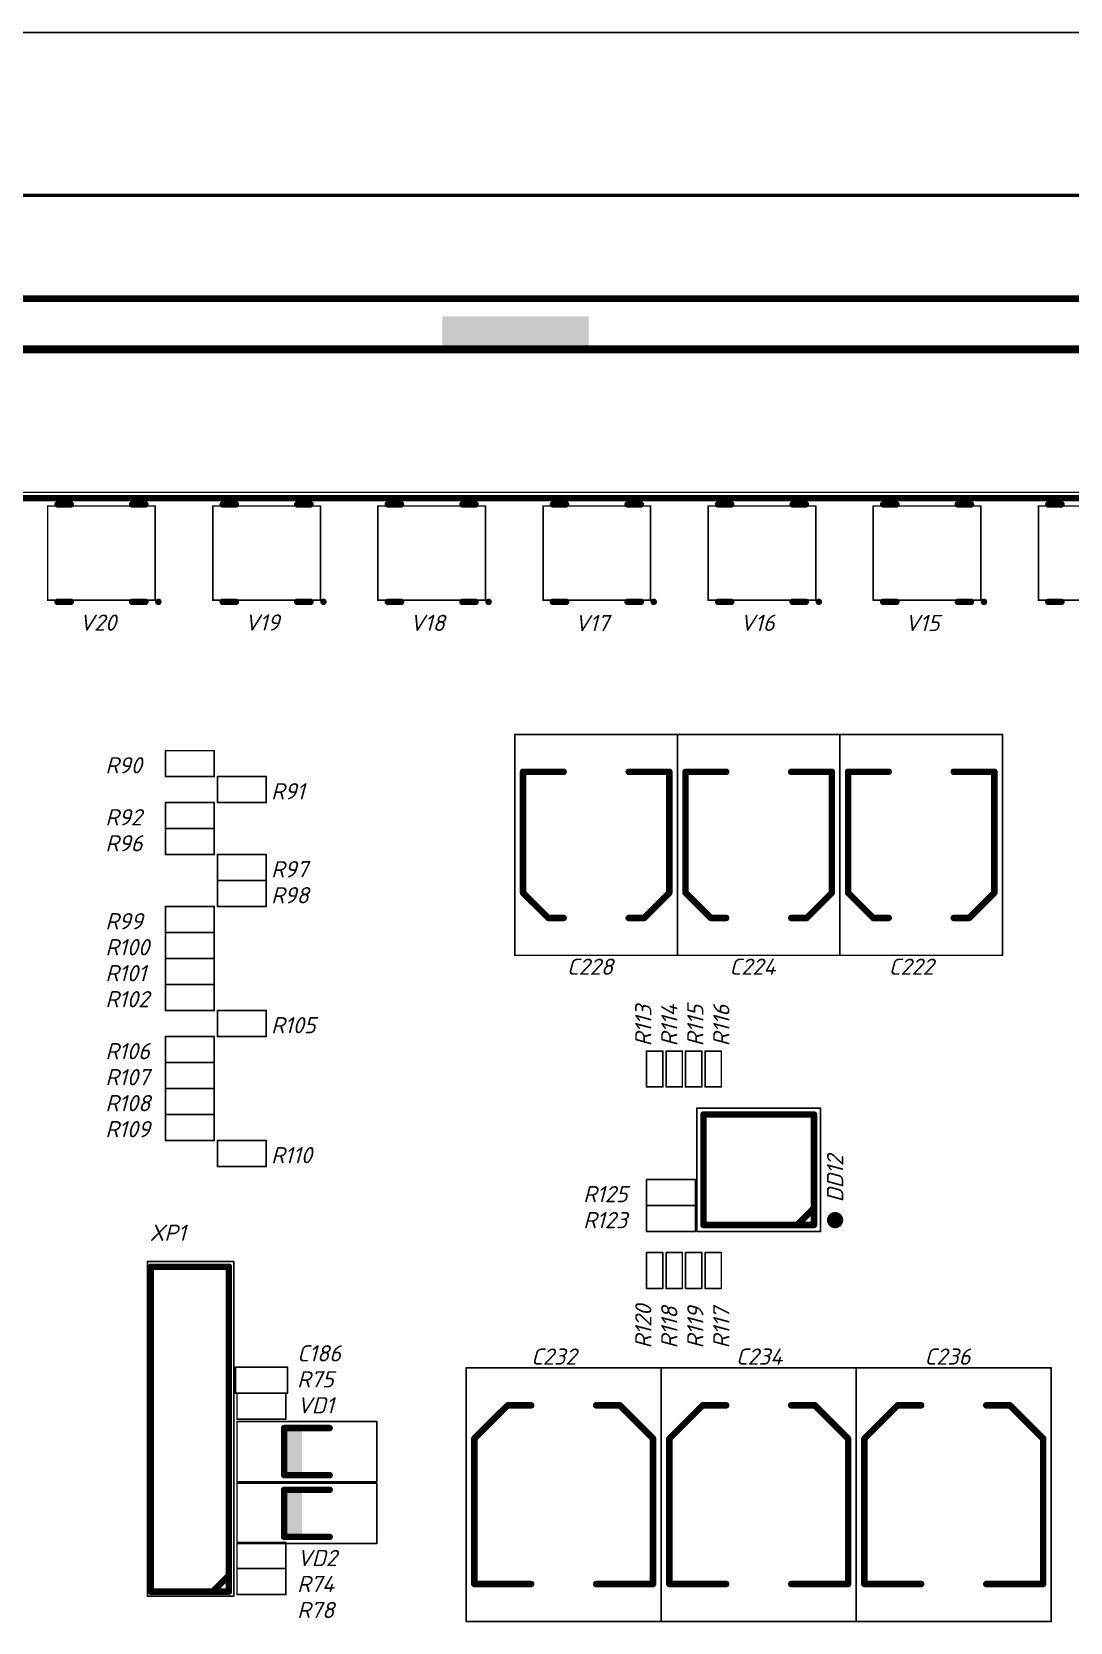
# Model space of a CAD drawing. Header units: millimetres. Extents: x 0 to 594, y 0 to 420.
# Drawn here: x 90.14 to 122.08, y 286.08 to 335.02 of the extents above; entities that cross this region are included whole.
import ezdxf

# ---------------------------------------------------------------- set-up
doc = ezdxf.new("R2010")
doc.units = ezdxf.units.MM
doc.header["$LTSCALE"] = 0.5
for name, color, linetype in [('KeepOutLayer', 6, 'Continuous'), ('Mechanical15', 82, 'Continuous'), ('TopOverlay', 2, 'Continuous')]:
    doc.layers.add(name, color=color, linetype=linetype)
doc.styles.get("Standard").update_dxf_attribs({"font": 'isocpeui.ttf', "height": 2.5})

msp = doc.modelspace()

# ---------------------------------------------------------------- linework, layer by layer
at = {"layer": 'KeepOutLayer', "linetype": 'Continuous', "lineweight": 50}
msp.add_line((75, 330), (195, 330), dxfattribs=at)
at = {"layer": 'Mechanical15', "linetype": 'Continuous', "lineweight": 25, "const_width": 0.05}
for points in [[(75.5, 335), (134.6, 335)], [(75.4, 325.15), (134.6, 325.15)], [(75.4, 320.85), (134.6, 320.85)], [(90.625, 317.53), (90.625, 320.43)], [(90.625, 320.43), (93.935, 320.43)], [(93.935, 317.53), (93.935, 320.43)], [(95.705, 317.53), (95.705, 320.43)], [(95.705, 320.43), (99.015, 320.43)], [(99.015, 317.53), (99.015, 320.43)], [(100.785, 317.53), (100.785, 320.43)], [(100.785, 320.43), (104.095, 320.43)], [(104.095, 317.53), (104.095, 320.43)], [(105.865, 317.53), (105.865, 320.43)], [(105.865, 320.43), (109.175, 320.43)], [(109.175, 317.53), (109.175, 320.43)], [(110.945, 317.53), (110.945, 320.43)], [(110.945, 320.43), (114.255, 320.43)], [(114.255, 317.53), (114.255, 320.43)], [(116.025, 317.53), (116.025, 320.43)], [(116.025, 320.43), (119.335, 320.43)], [(119.335, 317.53), (119.335, 320.43)], [(121.105, 317.53), (121.105, 320.43)], [(121.105, 320.43), (124.415, 320.43)], [(90.625, 317.53), (93.935, 317.53)], [(95.705, 317.53), (99.015, 317.53)], [(100.785, 317.53), (104.095, 317.53)], [(105.865, 317.53), (109.175, 317.53)], [(110.945, 317.53), (114.255, 317.53)], [(116.025, 317.53), (119.335, 317.53)], [(121.105, 317.53), (124.415, 317.53)], [(105, 313.4), (110, 313.4)], [(105, 306.6), (105, 313.4)], [(110, 306.6), (110, 313.4)], [(110, 313.4), (115, 313.4)], [(110, 306.6), (110, 313.4)], [(115, 306.6), (115, 313.4)], [(115, 313.4), (120, 313.4)], [(115, 306.6), (115, 313.4)], [(120, 306.6), (120, 313.4)], [(94.25, 312.1), (94.25, 312.9)], [(94.25, 312.9), (95.75, 312.9)], [(95.75, 312.1), (95.75, 312.9)], [(94.25, 312.1), (95.75, 312.1)], [(95.85, 311.3), (95.85, 312.1)], [(95.85, 312.1), (97.35, 312.1)], [(97.35, 311.3), (97.35, 312.1)], [(94.25, 310.5), (94.25, 311.3)], [(94.25, 311.3), (95.75, 311.3)], [(95.75, 310.5), (95.75, 311.3)], [(95.85, 311.3), (97.35, 311.3)], [(94.25, 309.7), (94.25, 310.5)], [(94.25, 310.5), (95.75, 310.5)], [(94.25, 310.5), (95.75, 310.5)], [(95.75, 309.7), (95.75, 310.5)], [(94.25, 309.7), (95.75, 309.7)], [(95.85, 308.9), (95.85, 309.7)], [(95.85, 309.7), (97.35, 309.7)], [(97.35, 308.9), (97.35, 309.7)], [(95.85, 308.1), (95.85, 308.9)], [(95.85, 308.9), (97.35, 308.9)], [(95.85, 308.9), (97.35, 308.9)], [(97.35, 308.1), (97.35, 308.9)], [(94.25, 307.3), (94.25, 308.1)], [(94.25, 308.1), (95.75, 308.1)], [(95.75, 307.3), (95.75, 308.1)], [(95.85, 308.1), (97.35, 308.1)], [(94.25, 306.5), (94.25, 307.3)], [(94.25, 307.3), (95.75, 307.3)], [(94.25, 307.3), (95.75, 307.3)], [(95.75, 306.5), (95.75, 307.3)], [(94.25, 305.7), (94.25, 306.5)], [(94.25, 306.5), (95.75, 306.5)], [(94.25, 306.5), (95.75, 306.5)], [(95.75, 305.7), (95.75, 306.5)], [(105, 306.6), (110, 306.6)], [(110, 306.6), (115, 306.6)], [(115, 306.6), (120, 306.6)], [(94.25, 304.9), (94.25, 305.7)], [(94.25, 305.7), (95.75, 305.7)], [(94.25, 305.7), (95.75, 305.7)], [(95.75, 304.9), (95.75, 305.7)], [(94.25, 304.9), (95.75, 304.9)], [(95.85, 304.1), (95.85, 304.9)], [(95.85, 304.9), (97.35, 304.9)], [(97.35, 304.1), (97.35, 304.9)], [(94.25, 303.3), (94.25, 304.1)], [(94.25, 304.1), (95.75, 304.1)], [(95.75, 303.3), (95.75, 304.1)], [(95.85, 304.1), (97.35, 304.1)], [(109.05, 303.65), (109.55, 303.65)], [(109.05, 302.55), (109.05, 303.65)], [(109.55, 302.55), (109.55, 303.65)], [(109.65, 303.65), (110.15, 303.65)], [(109.65, 302.55), (109.65, 303.65)], [(110.15, 302.55), (110.15, 303.65)], [(110.25, 303.65), (110.75, 303.65)], [(110.25, 302.55), (110.25, 303.65)], [(110.75, 302.55), (110.75, 303.65)], [(110.85, 303.65), (111.35, 303.65)], [(110.85, 302.55), (110.85, 303.65)], [(111.35, 302.55), (111.35, 303.65)], [(94.25, 302.5), (94.25, 303.3)], [(94.25, 303.3), (95.75, 303.3)], [(94.25, 303.3), (95.75, 303.3)], [(95.75, 302.5), (95.75, 303.3)], [(94.25, 301.7), (94.25, 302.5)], [(94.25, 302.5), (95.75, 302.5)], [(94.25, 302.5), (95.75, 302.5)], [(95.75, 301.7), (95.75, 302.5)], [(109.05, 302.55), (109.55, 302.55)], [(109.65, 302.55), (110.15, 302.55)], [(110.25, 302.55), (110.75, 302.55)], [(110.85, 302.55), (111.35, 302.55)], [(94.25, 300.9), (94.25, 301.7)], [(94.25, 301.7), (95.75, 301.7)], [(94.25, 301.7), (95.75, 301.7)], [(95.75, 300.9), (95.75, 301.7)], [(110.6, 301.9), (114.4, 301.9)], [(110.6, 298.1), (110.6, 301.9)], [(114.4, 298.1), (114.4, 301.9)], [(94.25, 300.9), (95.75, 300.9)], [(95.85, 300.1), (95.85, 300.9)], [(95.85, 300.9), (97.35, 300.9)], [(97.35, 300.1), (97.35, 300.9)], [(95.85, 300.1), (97.35, 300.1)], [(109.05, 298.9), (109.05, 299.7)], [(109.05, 299.7), (110.55, 299.7)], [(110.55, 298.9), (110.55, 299.7)], [(109.05, 298.9), (110.55, 298.9)], [(109.05, 298.1), (109.05, 298.9)], [(109.05, 298.9), (110.55, 298.9)], [(110.55, 298.1), (110.55, 298.9)], [(109.05, 298.1), (110.55, 298.1)], [(110.6, 298.1), (114.4, 298.1)], [(93.7, 297.175), (96.35, 297.175)], [(93.7, 286.875), (93.7, 297.175)], [(96.35, 286.875), (96.35, 297.175)], [(109.05, 297.45), (109.55, 297.45)], [(109.05, 296.35), (109.05, 297.45)], [(109.55, 296.35), (109.55, 297.45)], [(109.65, 297.45), (110.15, 297.45)], [(109.65, 296.35), (109.65, 297.45)], [(110.15, 296.35), (110.15, 297.45)], [(110.25, 297.45), (110.75, 297.45)], [(110.25, 296.35), (110.25, 297.45)], [(110.75, 296.35), (110.75, 297.45)], [(110.85, 297.45), (111.35, 297.45)], [(110.85, 296.35), (110.85, 297.45)], [(111.35, 296.35), (111.35, 297.45)], [(109.05, 296.35), (109.55, 296.35)], [(109.65, 296.35), (110.15, 296.35)], [(110.25, 296.35), (110.75, 296.35)], [(110.85, 296.35), (111.35, 296.35)], [(96.4, 293.925), (98, 293.925)], [(96.4, 293.125), (96.4, 293.925)], [(98, 293.125), (98, 293.925)], [(103.5, 286.1), (103.5, 293.9)], [(103.5, 293.9), (109.5, 293.9)], [(109.5, 286.1), (109.5, 293.9)], [(109.5, 293.9), (115.5, 293.9)], [(109.5, 286.1), (109.5, 293.9)], [(115.5, 286.1), (115.5, 293.9)], [(115.5, 293.9), (121.5, 293.9)], [(115.5, 286.1), (115.5, 293.9)], [(121.5, 286.1), (121.5, 293.9)], [(96.4, 293.125), (98, 293.125)], [(96.45, 292.325), (96.45, 293.125)], [(96.45, 293.125), (97.95, 293.125)], [(97.95, 292.325), (97.95, 293.125)], [(96.45, 292.325), (97.95, 292.325)], [(96.45, 292.25), (100.75, 292.25)], [(96.45, 290.4), (96.45, 292.25)], [(100.75, 290.4), (100.75, 292.25)], [(96.45, 290.4), (100.75, 290.4)], [(96.45, 290.35), (100.75, 290.35)], [(96.45, 288.5), (96.45, 290.35)], [(100.75, 288.5), (100.75, 290.35)], [(96.45, 287.725), (96.45, 288.525)], [(96.45, 288.525), (97.95, 288.525)], [(96.45, 288.5), (100.75, 288.5)], [(97.95, 287.725), (97.95, 288.525)], [(96.45, 286.925), (96.45, 287.725)], [(96.45, 287.725), (97.95, 287.725)], [(96.45, 287.725), (97.95, 287.725)], [(97.95, 286.925), (97.95, 287.725)], [(93.7, 286.875), (96.35, 286.875)], [(96.45, 286.925), (97.95, 286.925)], [(103.5, 286.1), (109.5, 286.1)], [(109.5, 286.1), (115.5, 286.1)], [(115.5, 286.1), (121.5, 286.1)]]:
    msp.add_lwpolyline(points, dxfattribs=at)
at = {"layer": 'Mechanical15', "linetype": 'Continuous', "lineweight": 25, "const_width": 0.025}
for points in [[(90.637, 320.43, 1), (90.612, 320.43, 1)], [(90.637, 320.43, 1), (90.612, 320.43, 1)], [(93.947, 320.43, 1), (93.922, 320.43, 1)], [(93.947, 320.43, 1), (93.922, 320.43, 1)], [(95.717, 320.43, 1), (95.692, 320.43, 1)], [(95.717, 320.43, 1), (95.692, 320.43, 1)], [(99.027, 320.43, 1), (99.002, 320.43, 1)], [(99.027, 320.43, 1), (99.002, 320.43, 1)], [(100.797, 320.43, 1), (100.772, 320.43, 1)], [(100.797, 320.43, 1), (100.772, 320.43, 1)], [(104.107, 320.43, 1), (104.082, 320.43, 1)], [(104.107, 320.43, 1), (104.082, 320.43, 1)], [(105.877, 320.43, 1), (105.852, 320.43, 1)], [(105.877, 320.43, 1), (105.852, 320.43, 1)], [(109.187, 320.43, 1), (109.162, 320.43, 1)], [(109.187, 320.43, 1), (109.162, 320.43, 1)], [(110.957, 320.43, 1), (110.932, 320.43, 1)], [(110.957, 320.43, 1), (110.932, 320.43, 1)], [(114.267, 320.43, 1), (114.242, 320.43, 1)], [(114.267, 320.43, 1), (114.242, 320.43, 1)], [(116.037, 320.43, 1), (116.012, 320.43, 1)], [(116.037, 320.43, 1), (116.012, 320.43, 1)], [(119.347, 320.43, 1), (119.322, 320.43, 1)], [(119.347, 320.43, 1), (119.322, 320.43, 1)], [(121.117, 320.43, 1), (121.092, 320.43, 1)], [(121.117, 320.43, 1), (121.092, 320.43, 1)], [(90.637, 317.53, 1), (90.612, 317.53, 1)], [(90.637, 317.53, 1), (90.612, 317.53, 1)], [(93.947, 317.53, 1), (93.922, 317.53, 1)], [(93.947, 317.53, 1), (93.922, 317.53, 1)], [(95.717, 317.53, 1), (95.692, 317.53, 1)], [(95.717, 317.53, 1), (95.692, 317.53, 1)], [(99.027, 317.53, 1), (99.002, 317.53, 1)], [(99.027, 317.53, 1), (99.002, 317.53, 1)], [(100.797, 317.53, 1), (100.772, 317.53, 1)], [(100.797, 317.53, 1), (100.772, 317.53, 1)], [(104.107, 317.53, 1), (104.082, 317.53, 1)], [(104.107, 317.53, 1), (104.082, 317.53, 1)], [(105.877, 317.53, 1), (105.852, 317.53, 1)], [(105.877, 317.53, 1), (105.852, 317.53, 1)], [(109.187, 317.53, 1), (109.162, 317.53, 1)], [(109.187, 317.53, 1), (109.162, 317.53, 1)], [(110.957, 317.53, 1), (110.932, 317.53, 1)], [(110.957, 317.53, 1), (110.932, 317.53, 1)], [(114.267, 317.53, 1), (114.242, 317.53, 1)], [(114.267, 317.53, 1), (114.242, 317.53, 1)], [(116.037, 317.53, 1), (116.012, 317.53, 1)], [(116.037, 317.53, 1), (116.012, 317.53, 1)], [(119.347, 317.53, 1), (119.322, 317.53, 1)], [(119.347, 317.53, 1), (119.322, 317.53, 1)], [(121.117, 317.53, 1), (121.092, 317.53, 1)], [(121.117, 317.53, 1), (121.092, 317.53, 1)], [(105, 313.388, 1), (105, 313.413, 1)], [(105, 313.388, 1), (105, 313.413, 1)], [(110, 313.388, 1), (110, 313.413, 1)], [(110, 313.388, 1), (110, 313.413, 1)], [(110, 313.388, 1), (110, 313.413, 1)], [(110, 313.388, 1), (110, 313.413, 1)], [(115, 313.388, 1), (115, 313.413, 1)], [(115, 313.388, 1), (115, 313.413, 1)], [(115, 313.388, 1), (115, 313.413, 1)], [(115, 313.388, 1), (115, 313.413, 1)], [(120, 313.388, 1), (120, 313.413, 1)], [(120, 313.388, 1), (120, 313.413, 1)], [(94.238, 312.9, 1), (94.262, 312.9, 1)], [(94.238, 312.9, 1), (94.262, 312.9, 1)], [(95.737, 312.9, 1), (95.762, 312.9, 1)], [(95.737, 312.9, 1), (95.762, 312.9, 1)], [(94.238, 312.1, 1), (94.262, 312.1, 1)], [(94.238, 312.1, 1), (94.262, 312.1, 1)], [(95.737, 312.1, 1), (95.762, 312.1, 1)], [(95.737, 312.1, 1), (95.762, 312.1, 1)], [(95.837, 312.1, 1), (95.862, 312.1, 1)], [(95.837, 312.1, 1), (95.862, 312.1, 1)], [(97.337, 312.1, 1), (97.362, 312.1, 1)], [(97.337, 312.1, 1), (97.362, 312.1, 1)], [(94.238, 311.3, 1), (94.262, 311.3, 1)], [(94.238, 311.3, 1), (94.262, 311.3, 1)], [(95.737, 311.3, 1), (95.762, 311.3, 1)], [(95.737, 311.3, 1), (95.762, 311.3, 1)], [(95.837, 311.3, 1), (95.862, 311.3, 1)], [(95.837, 311.3, 1), (95.862, 311.3, 1)], [(97.337, 311.3, 1), (97.362, 311.3, 1)], [(97.337, 311.3, 1), (97.362, 311.3, 1)], [(94.238, 310.5, 1), (94.262, 310.5, 1)], [(94.238, 310.5, 1), (94.262, 310.5, 1)], [(94.238, 310.5, 1), (94.262, 310.5, 1)], [(94.238, 310.5, 1), (94.262, 310.5, 1)], [(95.737, 310.5, 1), (95.762, 310.5, 1)], [(95.737, 310.5, 1), (95.762, 310.5, 1)], [(95.737, 310.5, 1), (95.762, 310.5, 1)], [(95.737, 310.5, 1), (95.762, 310.5, 1)], [(94.238, 309.7, 1), (94.262, 309.7, 1)], [(94.238, 309.7, 1), (94.262, 309.7, 1)], [(95.737, 309.7, 1), (95.762, 309.7, 1)], [(95.737, 309.7, 1), (95.762, 309.7, 1)], [(95.837, 309.7, 1), (95.862, 309.7, 1)], [(95.837, 309.7, 1), (95.862, 309.7, 1)], [(97.337, 309.7, 1), (97.362, 309.7, 1)], [(97.337, 309.7, 1), (97.362, 309.7, 1)], [(95.837, 308.9, 1), (95.862, 308.9, 1)], [(95.837, 308.9, 1), (95.862, 308.9, 1)], [(95.837, 308.9, 1), (95.862, 308.9, 1)], [(95.837, 308.9, 1), (95.862, 308.9, 1)], [(97.337, 308.9, 1), (97.362, 308.9, 1)], [(97.337, 308.9, 1), (97.362, 308.9, 1)], [(97.337, 308.9, 1), (97.362, 308.9, 1)], [(97.337, 308.9, 1), (97.362, 308.9, 1)], [(94.238, 308.1, 1), (94.262, 308.1, 1)], [(94.238, 308.1, 1), (94.262, 308.1, 1)], [(95.737, 308.1, 1), (95.762, 308.1, 1)], [(95.737, 308.1, 1), (95.762, 308.1, 1)], [(95.837, 308.1, 1), (95.862, 308.1, 1)], [(95.837, 308.1, 1), (95.862, 308.1, 1)], [(97.337, 308.1, 1), (97.362, 308.1, 1)], [(97.337, 308.1, 1), (97.362, 308.1, 1)], [(94.238, 307.3, 1), (94.262, 307.3, 1)], [(94.238, 307.3, 1), (94.262, 307.3, 1)], [(94.238, 307.3, 1), (94.262, 307.3, 1)], [(94.238, 307.3, 1), (94.262, 307.3, 1)], [(95.737, 307.3, 1), (95.762, 307.3, 1)], [(95.737, 307.3, 1), (95.762, 307.3, 1)], [(95.737, 307.3, 1), (95.762, 307.3, 1)], [(95.737, 307.3, 1), (95.762, 307.3, 1)], [(94.238, 306.5, 1), (94.262, 306.5, 1)], [(94.238, 306.5, 1), (94.262, 306.5, 1)], [(94.238, 306.5, 1), (94.262, 306.5, 1)], [(94.238, 306.5, 1), (94.262, 306.5, 1)], [(95.737, 306.5, 1), (95.762, 306.5, 1)], [(95.737, 306.5, 1), (95.762, 306.5, 1)], [(95.737, 306.5, 1), (95.762, 306.5, 1)], [(95.737, 306.5, 1), (95.762, 306.5, 1)], [(105, 306.588, 1), (105, 306.613, 1)], [(105, 306.588, 1), (105, 306.613, 1)], [(110, 306.588, 1), (110, 306.613, 1)], [(110, 306.588, 1), (110, 306.613, 1)], [(110, 306.588, 1), (110, 306.613, 1)], [(110, 306.588, 1), (110, 306.613, 1)], [(115, 306.588, 1), (115, 306.613, 1)], [(115, 306.588, 1), (115, 306.613, 1)], [(115, 306.588, 1), (115, 306.613, 1)], [(115, 306.588, 1), (115, 306.613, 1)], [(120, 306.588, 1), (120, 306.613, 1)], [(120, 306.588, 1), (120, 306.613, 1)], [(94.238, 305.7, 1), (94.262, 305.7, 1)], [(94.238, 305.7, 1), (94.262, 305.7, 1)], [(94.238, 305.7, 1), (94.262, 305.7, 1)], [(94.238, 305.7, 1), (94.262, 305.7, 1)], [(95.737, 305.7, 1), (95.762, 305.7, 1)], [(95.737, 305.7, 1), (95.762, 305.7, 1)], [(95.737, 305.7, 1), (95.762, 305.7, 1)], [(95.737, 305.7, 1), (95.762, 305.7, 1)], [(94.238, 304.9, 1), (94.262, 304.9, 1)], [(94.238, 304.9, 1), (94.262, 304.9, 1)], [(95.737, 304.9, 1), (95.762, 304.9, 1)], [(95.737, 304.9, 1), (95.762, 304.9, 1)], [(95.837, 304.9, 1), (95.862, 304.9, 1)], [(95.837, 304.9, 1), (95.862, 304.9, 1)], [(97.337, 304.9, 1), (97.362, 304.9, 1)], [(97.337, 304.9, 1), (97.362, 304.9, 1)], [(94.238, 304.1, 1), (94.262, 304.1, 1)], [(94.238, 304.1, 1), (94.262, 304.1, 1)], [(95.737, 304.1, 1), (95.762, 304.1, 1)], [(95.737, 304.1, 1), (95.762, 304.1, 1)], [(95.837, 304.1, 1), (95.862, 304.1, 1)], [(95.837, 304.1, 1), (95.862, 304.1, 1)], [(97.337, 304.1, 1), (97.362, 304.1, 1)], [(97.337, 304.1, 1), (97.362, 304.1, 1)], [(109.05, 303.663, 1), (109.05, 303.638, 1)], [(109.05, 303.663, 1), (109.05, 303.638, 1)], [(109.55, 303.663, 1), (109.55, 303.638, 1)], [(109.55, 303.663, 1), (109.55, 303.638, 1)], [(109.65, 303.663, 1), (109.65, 303.638, 1)], [(109.65, 303.663, 1), (109.65, 303.638, 1)], [(110.15, 303.663, 1), (110.15, 303.638, 1)], [(110.15, 303.663, 1), (110.15, 303.638, 1)], [(110.25, 303.663, 1), (110.25, 303.638, 1)], [(110.25, 303.663, 1), (110.25, 303.638, 1)], [(110.75, 303.663, 1), (110.75, 303.638, 1)], [(110.75, 303.663, 1), (110.75, 303.638, 1)], [(110.85, 303.663, 1), (110.85, 303.638, 1)], [(110.85, 303.663, 1), (110.85, 303.638, 1)], [(111.35, 303.663, 1), (111.35, 303.638, 1)], [(111.35, 303.663, 1), (111.35, 303.638, 1)], [(94.238, 303.3, 1), (94.262, 303.3, 1)], [(94.238, 303.3, 1), (94.262, 303.3, 1)], [(94.238, 303.3, 1), (94.262, 303.3, 1)], [(94.238, 303.3, 1), (94.262, 303.3, 1)], [(95.737, 303.3, 1), (95.762, 303.3, 1)], [(95.737, 303.3, 1), (95.762, 303.3, 1)], [(95.737, 303.3, 1), (95.762, 303.3, 1)], [(95.737, 303.3, 1), (95.762, 303.3, 1)], [(94.238, 302.5, 1), (94.262, 302.5, 1)], [(94.238, 302.5, 1), (94.262, 302.5, 1)], [(94.238, 302.5, 1), (94.262, 302.5, 1)], [(94.238, 302.5, 1), (94.262, 302.5, 1)], [(95.737, 302.5, 1), (95.762, 302.5, 1)], [(95.737, 302.5, 1), (95.762, 302.5, 1)], [(95.737, 302.5, 1), (95.762, 302.5, 1)], [(95.737, 302.5, 1), (95.762, 302.5, 1)], [(109.05, 302.563, 1), (109.05, 302.538, 1)], [(109.05, 302.563, 1), (109.05, 302.538, 1)], [(109.55, 302.563, 1), (109.55, 302.538, 1)], [(109.55, 302.563, 1), (109.55, 302.538, 1)], [(109.65, 302.563, 1), (109.65, 302.538, 1)], [(109.65, 302.563, 1), (109.65, 302.538, 1)], [(110.15, 302.563, 1), (110.15, 302.538, 1)], [(110.15, 302.563, 1), (110.15, 302.538, 1)], [(110.25, 302.563, 1), (110.25, 302.538, 1)], [(110.25, 302.563, 1), (110.25, 302.538, 1)], [(110.75, 302.563, 1), (110.75, 302.538, 1)], [(110.75, 302.563, 1), (110.75, 302.538, 1)], [(110.85, 302.563, 1), (110.85, 302.538, 1)], [(110.85, 302.563, 1), (110.85, 302.538, 1)], [(111.35, 302.563, 1), (111.35, 302.538, 1)], [(111.35, 302.563, 1), (111.35, 302.538, 1)], [(94.238, 301.7, 1), (94.262, 301.7, 1)], [(94.238, 301.7, 1), (94.262, 301.7, 1)], [(94.238, 301.7, 1), (94.262, 301.7, 1)], [(94.238, 301.7, 1), (94.262, 301.7, 1)], [(95.737, 301.7, 1), (95.762, 301.7, 1)], [(95.737, 301.7, 1), (95.762, 301.7, 1)], [(95.737, 301.7, 1), (95.762, 301.7, 1)], [(95.737, 301.7, 1), (95.762, 301.7, 1)], [(110.613, 301.9, 1), (110.588, 301.9, 1)], [(110.613, 301.9, 1), (110.588, 301.9, 1)], [(114.413, 301.9, 1), (114.388, 301.9, 1)], [(114.413, 301.9, 1), (114.388, 301.9, 1)], [(94.238, 300.9, 1), (94.262, 300.9, 1)], [(94.238, 300.9, 1), (94.262, 300.9, 1)], [(95.737, 300.9, 1), (95.762, 300.9, 1)], [(95.737, 300.9, 1), (95.762, 300.9, 1)], [(95.837, 300.9, 1), (95.862, 300.9, 1)], [(95.837, 300.9, 1), (95.862, 300.9, 1)], [(97.337, 300.9, 1), (97.362, 300.9, 1)], [(97.337, 300.9, 1), (97.362, 300.9, 1)], [(95.837, 300.1, 1), (95.862, 300.1, 1)], [(95.837, 300.1, 1), (95.862, 300.1, 1)], [(97.337, 300.1, 1), (97.362, 300.1, 1)], [(97.337, 300.1, 1), (97.362, 300.1, 1)], [(109.063, 299.7, 1), (109.038, 299.7, 1)], [(109.063, 299.7, 1), (109.038, 299.7, 1)], [(110.563, 299.7, 1), (110.538, 299.7, 1)], [(110.563, 299.7, 1), (110.538, 299.7, 1)], [(109.063, 298.9, 1), (109.038, 298.9, 1)], [(109.063, 298.9, 1), (109.038, 298.9, 1)], [(109.063, 298.9, 1), (109.038, 298.9, 1)], [(109.063, 298.9, 1), (109.038, 298.9, 1)], [(110.563, 298.9, 1), (110.538, 298.9, 1)], [(110.563, 298.9, 1), (110.538, 298.9, 1)], [(110.563, 298.9, 1), (110.538, 298.9, 1)], [(110.563, 298.9, 1), (110.538, 298.9, 1)], [(109.063, 298.1, 1), (109.038, 298.1, 1)], [(109.063, 298.1, 1), (109.038, 298.1, 1)], [(110.563, 298.1, 1), (110.538, 298.1, 1)], [(110.563, 298.1, 1), (110.538, 298.1, 1)], [(110.613, 298.1, 1), (110.588, 298.1, 1)], [(110.613, 298.1, 1), (110.588, 298.1, 1)], [(114.413, 298.1, 1), (114.388, 298.1, 1)], [(114.413, 298.1, 1), (114.388, 298.1, 1)], [(93.7, 297.163, 1), (93.7, 297.187, 1)], [(93.7, 297.163, 1), (93.7, 297.187, 1)], [(96.35, 297.163, 1), (96.35, 297.187, 1)], [(96.35, 297.163, 1), (96.35, 297.187, 1)], [(109.05, 297.438, 1), (109.05, 297.462, 1)], [(109.05, 297.438, 1), (109.05, 297.462, 1)], [(109.55, 297.438, 1), (109.55, 297.462, 1)], [(109.55, 297.438, 1), (109.55, 297.462, 1)], [(109.65, 297.438, 1), (109.65, 297.462, 1)], [(109.65, 297.438, 1), (109.65, 297.462, 1)], [(110.15, 297.438, 1), (110.15, 297.462, 1)], [(110.15, 297.438, 1), (110.15, 297.462, 1)], [(110.25, 297.438, 1), (110.25, 297.462, 1)], [(110.25, 297.438, 1), (110.25, 297.462, 1)], [(110.75, 297.438, 1), (110.75, 297.462, 1)], [(110.75, 297.438, 1), (110.75, 297.462, 1)], [(110.85, 297.438, 1), (110.85, 297.462, 1)], [(110.85, 297.438, 1), (110.85, 297.462, 1)], [(111.35, 297.438, 1), (111.35, 297.462, 1)], [(111.35, 297.438, 1), (111.35, 297.462, 1)], [(109.05, 296.338, 1), (109.05, 296.362, 1)], [(109.05, 296.338, 1), (109.05, 296.362, 1)], [(109.55, 296.338, 1), (109.55, 296.362, 1)], [(109.55, 296.338, 1), (109.55, 296.362, 1)], [(109.65, 296.338, 1), (109.65, 296.362, 1)], [(109.65, 296.338, 1), (109.65, 296.362, 1)], [(110.15, 296.338, 1), (110.15, 296.362, 1)], [(110.15, 296.338, 1), (110.15, 296.362, 1)], [(110.25, 296.338, 1), (110.25, 296.362, 1)], [(110.25, 296.338, 1), (110.25, 296.362, 1)], [(110.75, 296.338, 1), (110.75, 296.362, 1)], [(110.75, 296.338, 1), (110.75, 296.362, 1)], [(110.85, 296.338, 1), (110.85, 296.362, 1)], [(110.85, 296.338, 1), (110.85, 296.362, 1)], [(111.35, 296.338, 1), (111.35, 296.362, 1)], [(111.35, 296.338, 1), (111.35, 296.362, 1)], [(96.412, 293.925, 1), (96.388, 293.925, 1)], [(96.412, 293.925, 1), (96.388, 293.925, 1)], [(98.012, 293.925, 1), (97.988, 293.925, 1)], [(98.012, 293.925, 1), (97.988, 293.925, 1)], [(103.5, 293.913, 1), (103.5, 293.888, 1)], [(103.5, 293.913, 1), (103.5, 293.888, 1)], [(109.5, 293.913, 1), (109.5, 293.888, 1)], [(109.5, 293.913, 1), (109.5, 293.888, 1)], [(109.5, 293.913, 1), (109.5, 293.888, 1)], [(109.5, 293.913, 1), (109.5, 293.888, 1)], [(115.5, 293.913, 1), (115.5, 293.888, 1)], [(115.5, 293.913, 1), (115.5, 293.888, 1)], [(115.5, 293.913, 1), (115.5, 293.888, 1)], [(115.5, 293.913, 1), (115.5, 293.888, 1)], [(121.5, 293.913, 1), (121.5, 293.888, 1)], [(121.5, 293.913, 1), (121.5, 293.888, 1)], [(96.412, 293.125, 1), (96.388, 293.125, 1)], [(96.412, 293.125, 1), (96.388, 293.125, 1)], [(96.462, 293.125, 1), (96.438, 293.125, 1)], [(96.462, 293.125, 1), (96.438, 293.125, 1)], [(97.962, 293.125, 1), (97.938, 293.125, 1)], [(97.962, 293.125, 1), (97.938, 293.125, 1)], [(98.012, 293.125, 1), (97.988, 293.125, 1)], [(98.012, 293.125, 1), (97.988, 293.125, 1)], [(96.462, 292.325, 1), (96.438, 292.325, 1)], [(96.462, 292.325, 1), (96.438, 292.325, 1)], [(96.438, 292.25, 1), (96.462, 292.25, 1)], [(96.438, 292.25, 1), (96.462, 292.25, 1)], [(97.962, 292.325, 1), (97.938, 292.325, 1)], [(97.962, 292.325, 1), (97.938, 292.325, 1)], [(100.737, 292.25, 1), (100.762, 292.25, 1)], [(100.737, 292.25, 1), (100.762, 292.25, 1)], [(96.438, 290.4, 1), (96.462, 290.4, 1)], [(96.438, 290.4, 1), (96.462, 290.4, 1)], [(96.438, 290.35, 1), (96.462, 290.35, 1)], [(96.438, 290.35, 1), (96.462, 290.35, 1)], [(100.737, 290.4, 1), (100.762, 290.4, 1)], [(100.737, 290.4, 1), (100.762, 290.4, 1)], [(100.737, 290.35, 1), (100.762, 290.35, 1)], [(100.737, 290.35, 1), (100.762, 290.35, 1)], [(96.462, 288.525, 1), (96.438, 288.525, 1)], [(96.462, 288.525, 1), (96.438, 288.525, 1)], [(96.438, 288.5, 1), (96.462, 288.5, 1)], [(96.438, 288.5, 1), (96.462, 288.5, 1)], [(97.962, 288.525, 1), (97.938, 288.525, 1)], [(97.962, 288.525, 1), (97.938, 288.525, 1)], [(100.737, 288.5, 1), (100.762, 288.5, 1)], [(100.737, 288.5, 1), (100.762, 288.5, 1)], [(96.438, 287.725, 1), (96.462, 287.725, 1)], [(96.438, 287.725, 1), (96.462, 287.725, 1)], [(96.462, 287.725, 1), (96.438, 287.725, 1)], [(96.462, 287.725, 1), (96.438, 287.725, 1)], [(97.938, 287.725, 1), (97.962, 287.725, 1)], [(97.938, 287.725, 1), (97.962, 287.725, 1)], [(97.962, 287.725, 1), (97.938, 287.725, 1)], [(97.962, 287.725, 1), (97.938, 287.725, 1)], [(93.7, 286.863, 1), (93.7, 286.887, 1)], [(93.7, 286.863, 1), (93.7, 286.887, 1)], [(96.35, 286.863, 1), (96.35, 286.887, 1)], [(96.35, 286.863, 1), (96.35, 286.887, 1)], [(96.438, 286.925, 1), (96.462, 286.925, 1)], [(96.438, 286.925, 1), (96.462, 286.925, 1)], [(97.938, 286.925, 1), (97.962, 286.925, 1)], [(97.938, 286.925, 1), (97.962, 286.925, 1)], [(103.5, 286.113, 1), (103.5, 286.088, 1)], [(103.5, 286.113, 1), (103.5, 286.088, 1)], [(109.5, 286.113, 1), (109.5, 286.088, 1)], [(109.5, 286.113, 1), (109.5, 286.088, 1)], [(109.5, 286.113, 1), (109.5, 286.088, 1)], [(109.5, 286.113, 1), (109.5, 286.088, 1)], [(115.5, 286.113, 1), (115.5, 286.088, 1)], [(115.5, 286.113, 1), (115.5, 286.088, 1)], [(115.5, 286.113, 1), (115.5, 286.088, 1)], [(115.5, 286.113, 1), (115.5, 286.088, 1)], [(121.5, 286.113, 1), (121.5, 286.088, 1)], [(121.5, 286.113, 1), (121.5, 286.088, 1)]]:
    msp.add_lwpolyline(points, format="xyb", close=True, dxfattribs=at)
at = {"layer": 'TopOverlay'}
for p, q in [((113.684, 298.3), (114.2, 298.816)), ((114.2, 298.816), (114.2, 298.3)), ((114.2, 298.3), (113.684, 298.3)), ((95.7, 287.015), (96.2, 287.515)), ((96.2, 287.515), (96.2, 287.015)), ((96.2, 287.015), (95.7, 287.015))]:
    msp.add_line(p, q, dxfattribs=at)
at = {"layer": 'TopOverlay', "const_width": 0.2}
for points in [[(75.5, 326.81), (134.53, 326.81)], [(79.5, 325.27), (130.53, 325.27)], [(79.5, 320.67), (130.53, 320.67)], [(90.93, 320.48), (91.335, 320.48)], [(93.225, 320.48), (93.63, 320.48)], [(96.01, 320.48), (96.415, 320.48)], [(98.305, 320.48), (98.71, 320.48)], [(101.09, 320.48), (101.495, 320.48)], [(103.385, 320.48), (103.79, 320.48)], [(106.17, 320.48), (106.575, 320.48)], [(108.465, 320.48), (108.87, 320.48)], [(111.25, 320.48), (111.655, 320.48)], [(113.545, 320.48), (113.95, 320.48)], [(116.33, 320.48), (116.735, 320.48)], [(118.625, 320.48), (119.03, 320.48)], [(121.41, 320.48), (121.815, 320.48)], [(90.93, 317.48), (91.335, 317.48)], [(93.225, 317.48), (93.63, 317.48)], [(96.01, 317.48), (96.415, 317.48)], [(98.305, 317.48), (98.71, 317.48)], [(101.09, 317.48), (101.495, 317.48)], [(103.385, 317.48), (103.79, 317.48)], [(106.17, 317.48), (106.575, 317.48)], [(108.465, 317.48), (108.87, 317.48)], [(111.25, 317.48), (111.655, 317.48)], [(113.545, 317.48), (113.95, 317.48)], [(116.33, 317.48), (116.735, 317.48)], [(118.625, 317.48), (119.03, 317.48)], [(121.41, 317.48), (121.815, 317.48)], [(105.25, 308.525), (105.25, 312.25)], [(105.25, 312.25), (106.5, 312.25)], [(108.5, 312.25), (109.75, 312.25)], [(109.75, 308.525), (109.75, 312.25)], [(110.25, 308.525), (110.25, 312.25)], [(110.25, 312.25), (111.5, 312.25)], [(113.5, 312.25), (114.75, 312.25)], [(114.75, 308.525), (114.75, 312.25)], [(115.25, 308.525), (115.25, 312.25)], [(115.25, 312.25), (116.5, 312.25)], [(118.5, 312.25), (119.75, 312.25)], [(119.75, 308.525), (119.75, 312.25)], [(105.25, 308.525), (106.025, 307.75)], [(108.975, 307.75), (109.75, 308.525)], [(110.25, 308.525), (111.025, 307.75)], [(113.975, 307.75), (114.75, 308.525)], [(115.25, 308.525), (116.025, 307.75)], [(118.975, 307.75), (119.75, 308.525)], [(106.025, 307.75), (106.5, 307.75)], [(108.5, 307.75), (108.975, 307.75)], [(111.025, 307.75), (111.5, 307.75)], [(113.5, 307.75), (113.975, 307.75)], [(116.025, 307.75), (116.5, 307.75)], [(118.5, 307.75), (118.975, 307.75)], [(110.8, 301.7), (114.2, 301.7)], [(110.8, 298.3), (110.8, 301.7)], [(114.2, 298.3), (114.2, 301.7)], [(113.684, 298.3), (114.2, 298.816)], [(110.8, 298.3), (114.2, 298.3)], [(93.8, 287.015), (93.8, 297.015)], [(93.8, 297.015), (96.2, 297.015)], [(96.2, 287.015), (96.2, 297.015)], [(103.75, 291.725), (104.775, 292.75)], [(104.775, 292.75), (105.5, 292.75)], [(107.5, 292.75), (108.225, 292.75)], [(108.225, 292.75), (109.25, 291.725)], [(109.75, 291.725), (110.775, 292.75)], [(110.775, 292.75), (111.5, 292.75)], [(113.5, 292.75), (114.225, 292.75)], [(114.225, 292.75), (115.25, 291.725)], [(115.75, 291.725), (116.775, 292.75)], [(116.775, 292.75), (117.5, 292.75)], [(119.5, 292.75), (120.225, 292.75)], [(120.225, 292.75), (121.25, 291.725)], [(97.9, 290.6), (97.9, 292.05)], [(97.9, 292.05), (99.3, 292.05)], [(103.75, 287.25), (103.75, 291.725)], [(109.25, 287.25), (109.25, 291.725)], [(109.75, 287.25), (109.75, 291.725)], [(115.25, 287.25), (115.25, 291.725)], [(115.75, 287.25), (115.75, 291.725)], [(121.25, 287.25), (121.25, 291.725)], [(97.9, 290.6), (99.3, 290.6)], [(97.9, 288.7), (97.9, 290.15)], [(97.9, 290.15), (99.3, 290.15)], [(97.9, 288.7), (99.3, 288.7)], [(95.7, 287.015), (96.2, 287.515)], [(103.75, 287.25), (105.5, 287.25)], [(107.5, 287.25), (109.25, 287.25)], [(109.75, 287.25), (111.5, 287.25)], [(113.5, 287.25), (115.25, 287.25)], [(115.75, 287.25), (117.5, 287.25)], [(119.5, 287.25), (121.25, 287.25)], [(93.8, 287.015), (96.2, 287.015)]]:
    msp.add_lwpolyline(points, dxfattribs=at)
at = {"layer": 'TopOverlay'}
for points, const_width in [([(90.98, 320.48, 1), (90.88, 320.48, 1)], 0.1), ([(91.385, 320.48, 1), (91.285, 320.48, 1)], 0.1), ([(93.275, 320.48, 1), (93.175, 320.48, 1)], 0.1), ([(93.68, 320.48, 1), (93.58, 320.48, 1)], 0.1), ([(96.06, 320.48, 1), (95.96, 320.48, 1)], 0.1), ([(96.465, 320.48, 1), (96.365, 320.48, 1)], 0.1), ([(98.355, 320.48, 1), (98.255, 320.48, 1)], 0.1), ([(98.76, 320.48, 1), (98.66, 320.48, 1)], 0.1), ([(101.14, 320.48, 1), (101.04, 320.48, 1)], 0.1), ([(101.545, 320.48, 1), (101.445, 320.48, 1)], 0.1), ([(103.435, 320.48, 1), (103.335, 320.48, 1)], 0.1), ([(103.84, 320.48, 1), (103.74, 320.48, 1)], 0.1), ([(106.22, 320.48, 1), (106.12, 320.48, 1)], 0.1), ([(106.625, 320.48, 1), (106.525, 320.48, 1)], 0.1), ([(108.515, 320.48, 1), (108.415, 320.48, 1)], 0.1), ([(108.92, 320.48, 1), (108.82, 320.48, 1)], 0.1), ([(111.3, 320.48, 1), (111.2, 320.48, 1)], 0.1), ([(111.705, 320.48, 1), (111.605, 320.48, 1)], 0.1), ([(113.595, 320.48, 1), (113.495, 320.48, 1)], 0.1), ([(114, 320.48, 1), (113.9, 320.48, 1)], 0.1), ([(116.38, 320.48, 1), (116.28, 320.48, 1)], 0.1), ([(116.785, 320.48, 1), (116.685, 320.48, 1)], 0.1), ([(118.675, 320.48, 1), (118.575, 320.48, 1)], 0.1), ([(119.08, 320.48, 1), (118.98, 320.48, 1)], 0.1), ([(121.46, 320.48, 1), (121.36, 320.48, 1)], 0.1), ([(121.865, 320.48, 1), (121.765, 320.48, 1)], 0.1), ([(90.98, 317.48, 1), (90.88, 317.48, 1)], 0.1), ([(91.385, 317.48, 1), (91.285, 317.48, 1)], 0.1), ([(93.275, 317.48, 1), (93.175, 317.48, 1)], 0.1), ([(93.68, 317.48, 1), (93.58, 317.48, 1)], 0.1), ([(93.98, 317.48, 1), (94.08, 317.48, 1)], 0.1), ([(94.005, 317.48, 1), (93.955, 317.48, 1)], 0.05), ([(94.105, 317.48, 1), (94.055, 317.48, 1)], 0.05), ([(96.06, 317.48, 1), (95.96, 317.48, 1)], 0.1), ([(96.465, 317.48, 1), (96.365, 317.48, 1)], 0.1), ([(98.355, 317.48, 1), (98.255, 317.48, 1)], 0.1), ([(98.76, 317.48, 1), (98.66, 317.48, 1)], 0.1), ([(99.06, 317.48, 1), (99.16, 317.48, 1)], 0.1), ([(99.085, 317.48, 1), (99.035, 317.48, 1)], 0.05), ([(99.185, 317.48, 1), (99.135, 317.48, 1)], 0.05), ([(101.14, 317.48, 1), (101.04, 317.48, 1)], 0.1), ([(101.545, 317.48, 1), (101.445, 317.48, 1)], 0.1), ([(103.435, 317.48, 1), (103.335, 317.48, 1)], 0.1), ([(103.84, 317.48, 1), (103.74, 317.48, 1)], 0.1), ([(104.14, 317.48, 1), (104.24, 317.48, 1)], 0.1), ([(104.165, 317.48, 1), (104.115, 317.48, 1)], 0.05), ([(104.265, 317.48, 1), (104.215, 317.48, 1)], 0.05), ([(106.22, 317.48, 1), (106.12, 317.48, 1)], 0.1), ([(106.625, 317.48, 1), (106.525, 317.48, 1)], 0.1), ([(108.515, 317.48, 1), (108.415, 317.48, 1)], 0.1), ([(108.92, 317.48, 1), (108.82, 317.48, 1)], 0.1), ([(109.22, 317.48, 1), (109.32, 317.48, 1)], 0.1), ([(109.245, 317.48, 1), (109.195, 317.48, 1)], 0.05), ([(109.345, 317.48, 1), (109.295, 317.48, 1)], 0.05), ([(111.3, 317.48, 1), (111.2, 317.48, 1)], 0.1), ([(111.705, 317.48, 1), (111.605, 317.48, 1)], 0.1), ([(113.595, 317.48, 1), (113.495, 317.48, 1)], 0.1), ([(114, 317.48, 1), (113.9, 317.48, 1)], 0.1), ([(114.3, 317.48, 1), (114.4, 317.48, 1)], 0.1), ([(114.325, 317.48, 1), (114.275, 317.48, 1)], 0.05), ([(114.425, 317.48, 1), (114.375, 317.48, 1)], 0.05), ([(116.38, 317.48, 1), (116.28, 317.48, 1)], 0.1), ([(116.785, 317.48, 1), (116.685, 317.48, 1)], 0.1), ([(118.675, 317.48, 1), (118.575, 317.48, 1)], 0.1), ([(119.08, 317.48, 1), (118.98, 317.48, 1)], 0.1), ([(119.38, 317.48, 1), (119.48, 317.48, 1)], 0.1), ([(119.405, 317.48, 1), (119.355, 317.48, 1)], 0.05), ([(119.505, 317.48, 1), (119.455, 317.48, 1)], 0.05), ([(121.46, 317.48, 1), (121.36, 317.48, 1)], 0.1), ([(121.865, 317.48, 1), (121.765, 317.48, 1)], 0.1), ([(105.25, 312.2, 1), (105.25, 312.3, 1)], 0.1), ([(105.25, 312.2, 1), (105.25, 312.3, 1)], 0.1), ([(106.5, 312.2, 1), (106.5, 312.3, 1)], 0.1), ([(108.5, 312.2, 1), (108.5, 312.3, 1)], 0.1), ([(109.75, 312.2, 1), (109.75, 312.3, 1)], 0.1), ([(109.75, 312.2, 1), (109.75, 312.3, 1)], 0.1), ([(110.25, 312.2, 1), (110.25, 312.3, 1)], 0.1), ([(110.25, 312.2, 1), (110.25, 312.3, 1)], 0.1), ([(111.5, 312.2, 1), (111.5, 312.3, 1)], 0.1), ([(113.5, 312.2, 1), (113.5, 312.3, 1)], 0.1), ([(114.75, 312.2, 1), (114.75, 312.3, 1)], 0.1), ([(114.75, 312.2, 1), (114.75, 312.3, 1)], 0.1), ([(115.25, 312.2, 1), (115.25, 312.3, 1)], 0.1), ([(115.25, 312.2, 1), (115.25, 312.3, 1)], 0.1), ([(116.5, 312.2, 1), (116.5, 312.3, 1)], 0.1), ([(118.5, 312.2, 1), (118.5, 312.3, 1)], 0.1), ([(119.75, 312.2, 1), (119.75, 312.3, 1)], 0.1), ([(119.75, 312.2, 1), (119.75, 312.3, 1)], 0.1), ([(105.25, 308.475, 1), (105.25, 308.575, 1)], 0.1), ([(105.25, 308.475, 1), (105.25, 308.575, 1)], 0.1), ([(109.75, 308.475, 1), (109.75, 308.575, 1)], 0.1), ([(109.75, 308.475, 1), (109.75, 308.575, 1)], 0.1), ([(110.25, 308.475, 1), (110.25, 308.575, 1)], 0.1), ([(110.25, 308.475, 1), (110.25, 308.575, 1)], 0.1), ([(114.75, 308.475, 1), (114.75, 308.575, 1)], 0.1), ([(114.75, 308.475, 1), (114.75, 308.575, 1)], 0.1), ([(115.25, 308.475, 1), (115.25, 308.575, 1)], 0.1), ([(115.25, 308.475, 1), (115.25, 308.575, 1)], 0.1), ([(119.75, 308.475, 1), (119.75, 308.575, 1)], 0.1), ([(119.75, 308.475, 1), (119.75, 308.575, 1)], 0.1), ([(106.025, 307.7, 1), (106.025, 307.8, 1)], 0.1), ([(106.025, 307.7, 1), (106.025, 307.8, 1)], 0.1), ([(106.5, 307.7, 1), (106.5, 307.8, 1)], 0.1), ([(108.5, 307.7, 1), (108.5, 307.8, 1)], 0.1), ([(108.975, 307.7, 1), (108.975, 307.8, 1)], 0.1), ([(108.975, 307.7, 1), (108.975, 307.8, 1)], 0.1), ([(111.025, 307.7, 1), (111.025, 307.8, 1)], 0.1), ([(111.025, 307.7, 1), (111.025, 307.8, 1)], 0.1), ([(111.5, 307.7, 1), (111.5, 307.8, 1)], 0.1), ([(113.5, 307.7, 1), (113.5, 307.8, 1)], 0.1), ([(113.975, 307.7, 1), (113.975, 307.8, 1)], 0.1), ([(113.975, 307.7, 1), (113.975, 307.8, 1)], 0.1), ([(116.025, 307.7, 1), (116.025, 307.8, 1)], 0.1), ([(116.025, 307.7, 1), (116.025, 307.8, 1)], 0.1), ([(116.5, 307.7, 1), (116.5, 307.8, 1)], 0.1), ([(118.5, 307.7, 1), (118.5, 307.8, 1)], 0.1), ([(118.975, 307.7, 1), (118.975, 307.8, 1)], 0.1), ([(118.975, 307.7, 1), (118.975, 307.8, 1)], 0.1), ([(110.85, 301.7, 1), (110.75, 301.7, 1)], 0.1), ([(110.85, 301.7, 1), (110.75, 301.7, 1)], 0.1), ([(114.25, 301.7, 1), (114.15, 301.7, 1)], 0.1), ([(114.25, 301.7, 1), (114.15, 301.7, 1)], 0.1), ([(114.25, 298.816, 1), (114.15, 298.816, 1)], 0.1), ([(114.725, 298.45, 1), (114.975, 298.45, 1)], 0.25), ([(110.85, 298.3, 1), (110.75, 298.3, 1)], 0.1), ([(110.85, 298.3, 1), (110.75, 298.3, 1)], 0.1), ([(113.734, 298.3, 1), (113.634, 298.3, 1)], 0.1), ([(114.25, 298.3, 1), (114.15, 298.3, 1)], 0.1), ([(114.25, 298.3, 1), (114.15, 298.3, 1)], 0.1), ([(114.787, 298.45, 1), (114.662, 298.45, 1)], 0.125), ([(115.037, 298.45, 1), (114.913, 298.45, 1)], 0.125), ([(93.8, 296.965, 1), (93.8, 297.065, 1)], 0.1), ([(93.8, 296.965, 1), (93.8, 297.065, 1)], 0.1), ([(96.2, 296.965, 1), (96.2, 297.065, 1)], 0.1), ([(96.2, 296.965, 1), (96.2, 297.065, 1)], 0.1), ([(104.775, 292.8, 1), (104.775, 292.7, 1)], 0.1), ([(104.775, 292.8, 1), (104.775, 292.7, 1)], 0.1), ([(105.5, 292.8, 1), (105.5, 292.7, 1)], 0.1), ([(107.5, 292.8, 1), (107.5, 292.7, 1)], 0.1), ([(108.225, 292.8, 1), (108.225, 292.7, 1)], 0.1), ([(108.225, 292.8, 1), (108.225, 292.7, 1)], 0.1), ([(110.775, 292.8, 1), (110.775, 292.7, 1)], 0.1), ([(110.775, 292.8, 1), (110.775, 292.7, 1)], 0.1), ([(111.5, 292.8, 1), (111.5, 292.7, 1)], 0.1), ([(113.5, 292.8, 1), (113.5, 292.7, 1)], 0.1), ([(114.225, 292.8, 1), (114.225, 292.7, 1)], 0.1), ([(114.225, 292.8, 1), (114.225, 292.7, 1)], 0.1), ([(116.775, 292.8, 1), (116.775, 292.7, 1)], 0.1), ([(116.775, 292.8, 1), (116.775, 292.7, 1)], 0.1), ([(117.5, 292.8, 1), (117.5, 292.7, 1)], 0.1), ([(119.5, 292.8, 1), (119.5, 292.7, 1)], 0.1), ([(120.225, 292.8, 1), (120.225, 292.7, 1)], 0.1), ([(120.225, 292.8, 1), (120.225, 292.7, 1)], 0.1), ([(97.85, 292.05, 1), (97.95, 292.05, 1)], 0.1), ([(97.85, 292.05, 1), (97.95, 292.05, 1)], 0.1), ([(99.25, 292.05, 1), (99.35, 292.05, 1)], 0.1), ([(103.75, 291.775, 1), (103.75, 291.675, 1)], 0.1), ([(103.75, 291.775, 1), (103.75, 291.675, 1)], 0.1), ([(109.25, 291.775, 1), (109.25, 291.675, 1)], 0.1), ([(109.25, 291.775, 1), (109.25, 291.675, 1)], 0.1), ([(109.75, 291.775, 1), (109.75, 291.675, 1)], 0.1), ([(109.75, 291.775, 1), (109.75, 291.675, 1)], 0.1), ([(115.25, 291.775, 1), (115.25, 291.675, 1)], 0.1), ([(115.25, 291.775, 1), (115.25, 291.675, 1)], 0.1), ([(115.75, 291.775, 1), (115.75, 291.675, 1)], 0.1), ([(115.75, 291.775, 1), (115.75, 291.675, 1)], 0.1), ([(121.25, 291.775, 1), (121.25, 291.675, 1)], 0.1), ([(121.25, 291.775, 1), (121.25, 291.675, 1)], 0.1), ([(97.85, 290.6, 1), (97.95, 290.6, 1)], 0.1), ([(97.85, 290.6, 1), (97.95, 290.6, 1)], 0.1), ([(99.25, 290.6, 1), (99.35, 290.6, 1)], 0.1), ([(97.85, 290.15, 1), (97.95, 290.15, 1)], 0.1), ([(97.85, 290.15, 1), (97.95, 290.15, 1)], 0.1), ([(99.25, 290.15, 1), (99.35, 290.15, 1)], 0.1), ([(97.85, 288.7, 1), (97.95, 288.7, 1)], 0.1), ([(97.85, 288.7, 1), (97.95, 288.7, 1)], 0.1), ([(99.25, 288.7, 1), (99.35, 288.7, 1)], 0.1), ([(96.2, 287.465, 1), (96.2, 287.565, 1)], 0.1), ([(103.75, 287.3, 1), (103.75, 287.2, 1)], 0.1), ([(103.75, 287.3, 1), (103.75, 287.2, 1)], 0.1), ([(105.5, 287.3, 1), (105.5, 287.2, 1)], 0.1), ([(107.5, 287.3, 1), (107.5, 287.2, 1)], 0.1), ([(109.25, 287.3, 1), (109.25, 287.2, 1)], 0.1), ([(109.25, 287.3, 1), (109.25, 287.2, 1)], 0.1), ([(109.75, 287.3, 1), (109.75, 287.2, 1)], 0.1), ([(109.75, 287.3, 1), (109.75, 287.2, 1)], 0.1), ([(111.5, 287.3, 1), (111.5, 287.2, 1)], 0.1), ([(113.5, 287.3, 1), (113.5, 287.2, 1)], 0.1), ([(115.25, 287.3, 1), (115.25, 287.2, 1)], 0.1), ([(115.25, 287.3, 1), (115.25, 287.2, 1)], 0.1), ([(115.75, 287.3, 1), (115.75, 287.2, 1)], 0.1), ([(115.75, 287.3, 1), (115.75, 287.2, 1)], 0.1), ([(117.5, 287.3, 1), (117.5, 287.2, 1)], 0.1), ([(119.5, 287.3, 1), (119.5, 287.2, 1)], 0.1), ([(121.25, 287.3, 1), (121.25, 287.2, 1)], 0.1), ([(121.25, 287.3, 1), (121.25, 287.2, 1)], 0.1), ([(93.8, 286.965, 1), (93.8, 287.065, 1)], 0.1), ([(93.8, 286.965, 1), (93.8, 287.065, 1)], 0.1), ([(95.7, 286.965, 1), (95.7, 287.065, 1)], 0.1), ([(96.2, 286.965, 1), (96.2, 287.065, 1)], 0.1), ([(96.2, 286.965, 1), (96.2, 287.065, 1)], 0.1)]:
    msp.add_lwpolyline(points, format="xyb", close=True, dxfattribs=dict(at, const_width=const_width))
for points in [[(107.265, 326.27), (102.765, 326.27), (107.265, 325.27), (102.765, 325.27)], [(97.9, 290.6), (98.45, 290.6), (97.9, 292.05), (98.45, 292.05)], [(97.9, 288.7), (98.45, 288.7), (97.9, 290.15), (98.45, 290.15)]]:
    msp.add_solid(points, dxfattribs=at)

# ---------------------------------------------------------------- texts
for s, p in [('V20', (91.6, 316.59)), ('V19', (96.688, 316.594)), ('V18', (101.767, 316.584)), ('V17', (106.842, 316.576)), ('V16', (111.928, 316.585)), ('V15', (117.001, 316.579)), ('R90', (92.4, 312.2)), ('R91', (97.5, 311.4)), ('R92', (92.4, 310.6)), ('R96', (92.4, 309.8)), ('R97', (97.5, 309)), ('R98', (97.5, 308.2)), ('R99', (92.4, 307.4)), ('R100', (92.4, 306.6)), ('C228', (106.6, 306)), ('C224', (111.6, 306)), ('C222', (116.5, 306)), ('R101', (92.4, 305.8)), ('R102', (92.4, 305)), ('R105', (97.5, 304.2)), ('R106', (92.4, 303.4)), ('R107', (92.4, 302.6)), ('R108', (92.4, 301.8)), ('R109', (92.4, 301)), ('R110', (97.5, 300.2)), ('R125', (107.1, 299)), ('R123', (107.1, 298.2)), ('XP1', (93.763, 297.811)), ('C186', (98.3, 294.1)), ('C232', (105.5, 294)), ('C234', (111.8, 294)), ('C236', (117.6, 294)), ('R75', (98.3, 293.3)), ('VD1', (98.3, 292.5)), ('VD2', (98.3, 287.8)), ('R74', (98.3, 287)), ('R78', (98.3, 286.2))]:
    msp.add_text(s, height=0.5, dxfattribs=at).set_placement(p)
for s, p in [('R113', (109.2, 303.8)), ('R114', (110, 303.8)), ('R115', (110.8, 303.8)), ('R116', (111.6, 303.8)), ('DD12', (115.1, 299)), ('R120', (109.2, 294.5)), ('R118', (110, 294.5)), ('R119', (110.8, 294.5)), ('R117', (111.6, 294.5))]:
    msp.add_text(s, height=0.5, rotation=90, dxfattribs=at).set_placement(p)

doc.saveas('drawing.dxf')
